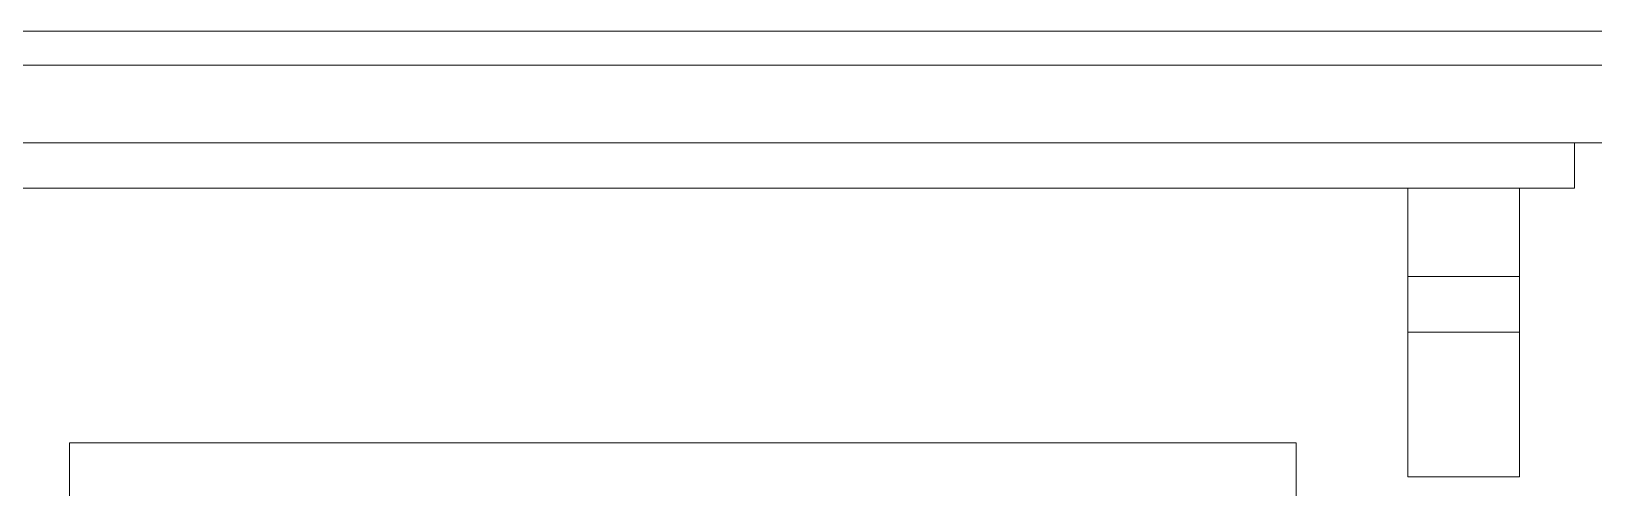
# Model space of a CAD drawing. Header units: millimetres. Extents: x -667 to -468, y -723 to -475.
# Drawn here: x -657.482 to -656.082, y -488.935 to -488.525 of the extents above; entities that cross this region are included whole.
import ezdxf

# ---------------------------------------------------------------- set-up
doc = ezdxf.new("R2010")
doc.units = ezdxf.units.MM
doc.layers.add('dinding', color=36, linetype='Continuous', lineweight=9)

msp = doc.modelspace()

# ---------------------------------------------------------------- linework, layer by layer
at = {"layer": 'dinding'}
for p, q in [((-657.7583, -488.5255), (-656.0383, -488.5255)), ((-657.7483, -488.556), (-656.0483, -488.556)), ((-657.6976, -488.6255), (-656.099, -488.6255)), ((-656.099, -488.6255), (-656.099, -488.6664)), ((-656.099, -488.6255), (-656.0483, -488.6255)), ((-657.5483, -488.6664), (-656.2483, -488.6664)), ((-656.2483, -488.7455), (-656.2483, -488.6664)), ((-656.2483, -488.6664), (-656.1483, -488.6664)), ((-656.1483, -488.7455), (-656.1483, -488.6664)), ((-656.1483, -488.6664), (-656.099, -488.6664)), ((-656.2483, -488.7455), (-656.1483, -488.7455)), ((-656.2483, -488.7455), (-656.2483, -488.7955)), ((-656.1483, -488.7455), (-656.1483, -488.7955)), ((-656.2483, -488.9255), (-656.2483, -488.7955)), ((-656.2483, -488.7955), (-656.1483, -488.7955)), ((-656.1483, -488.9255), (-656.1483, -488.7955)), ((-657.4483, -488.8949), (-657.4483, -490.2449)), ((-657.4483, -488.8949), (-656.3483, -488.8949)), ((-656.3483, -488.8949), (-656.3483, -490.0745)), ((-656.1483, -488.9255), (-656.2483, -488.9255))]:
    msp.add_line(p, q, dxfattribs=at)

doc.saveas('drawing.dxf')
